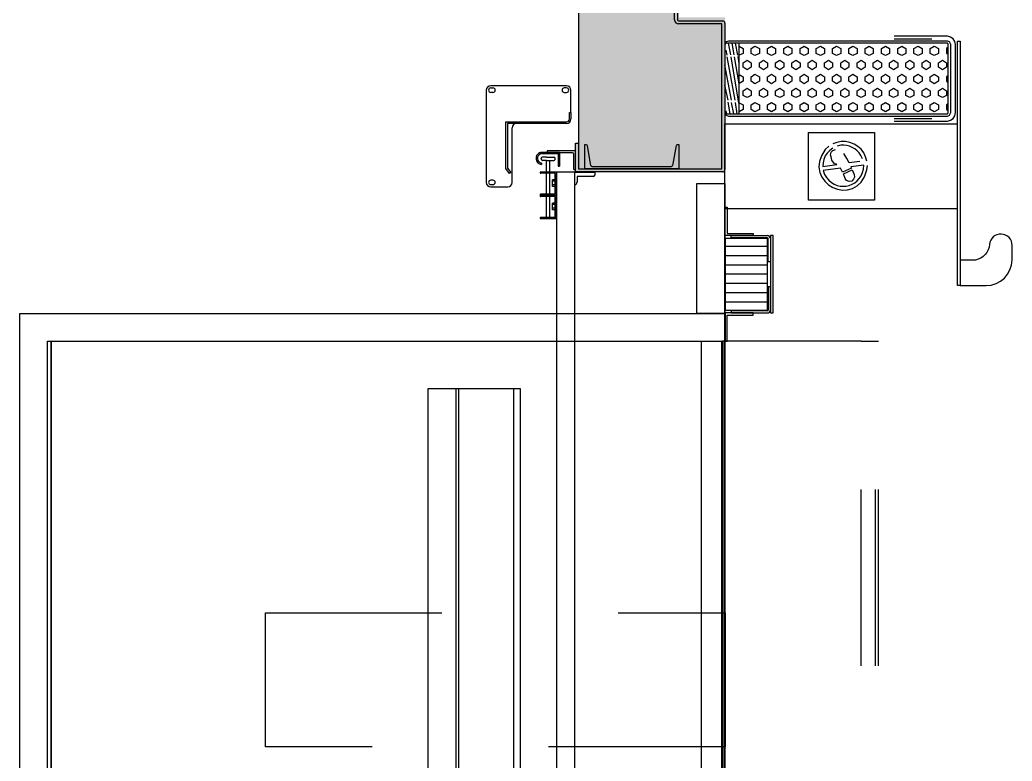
# Model space of a CAD drawing. Header units: inches. Extents: x 2743 to 10591, y -1604 to 5792.
# Drawn here: x 9719.9 to 9825.4, y 987.6 to 1066.4 of the extents above; entities that cross this region are included whole.
import ezdxf

# ---------------------------------------------------------------- set-up
doc = ezdxf.new("R2010")
doc.units = ezdxf.units.IN
doc.header["$LTSCALE"] = 0.1875
doc.header["$MEASUREMENT"] = 0
doc.linetypes.add('dash3', pattern=[200, 100, -100])
for name, color, linetype in [('1', 1, 'Continuous'), ('A-N-APP-SAN', 1, 'Continuous'), ('A-N-MUR-INT', 3, 'Continuous'), ('A-N-PORTE-EXT', 2, 'Continuous'), ('fill253', 253, 'Continuous'), ('PDF_Geometry', 7, 'Continuous'), ('S-N-ACIER', 4, 'Continuous')]:
    doc.layers.add(name, color=color, linetype=linetype)

msp = doc.modelspace()

# ---------------------------------------------------------------- hatches: boundary and pattern name
at = {"layer": 'fill253'}
h = msp.add_hatch(color=7, dxfattribs=at)
h.dxf.hatch_style = 1
edge = h.paths.add_edge_path()
edge.add_line((9789.96123, 1075.01459), (9789.97431, 1066.68405))
edge.add_line((9789.97431, 1066.68405), (9794.88162, 1066.68405))
edge.add_line((9794.88162, 1066.68405), (9794.89672, 1050.47954))
edge.add_arc((9794.66057, 1050.47932), 0.23616, -90.0156662, 0.0533973, ccw=False)
edge.add_line((9794.6605, 1050.24316), (9778.98942, 1050.24313))
edge.add_line((9778.98942, 1050.24313), (9778.98942, 1053.30954))
edge.add_line((9778.98942, 1053.30954), (9779.30438, 1053.30954))
edge.add_line((9779.30438, 1053.30954), (9779.3046, 1069.407))
edge.add_line((9779.3046, 1069.407), (9789.72526, 1074.03034))
edge.add_line((9789.72526, 1074.03034), (9789.72526, 1075.01459))
edge.add_line((9789.72526, 1075.01459), (9789.96123, 1075.01459))

# ---------------------------------------------------------------- linework, layer by layer
at = {"color": 7}
for p, q in [((9778.94209, 1050.22924), (9776.9736, 1050.22924)), ((9776.9736, 1050.22924), (9776.9736, 942.22832)), ((9778.94209, 942.22832), (9778.94209, 1050.22924))]:
    msp.add_line(p, q, dxfattribs=at)
for points in [[(9789.97431, 1053.15651), (9789.97431, 1050.5581), (9779.97435, 1050.5581), (9779.97435, 1053.15651), (9780.09507, 1053.15651, -0.366587783), (9780.23316, 1053.03955), (9780.55966, 1051.08231, 0.366587783), (9780.89502, 1050.79826), (9789.05363, 1050.79826, 0.366587783), (9789.38899, 1051.08231), (9789.7155, 1053.03955, -0.366587783), (9789.85359, 1053.15651)], [(9778.98942, 1052.49065), (9775.99731, 1052.49065), (9775.99731, 1052.39616, 0.414213562), (9776.0918, 1052.30168), (9778.65045, 1052.30168, -0.414213562), (9778.80045, 1052.15168), (9778.80045, 1050.57727, 0.414213562), (9778.89494, 1050.48279), (9778.98942, 1050.48279)]]:
    msp.add_lwpolyline(points, format="xyb", close=True)
at = {"layer": '1', "color": 7}
for p, q in [((9777.27912, 1052.30168), (9775.2944, 1052.30168)), ((9775.34472, 1051.6374), (9775.34472, 1051.64949)), ((9775.4549, 1052.18641), (9777.16476, 1052.18641)), ((9775.91422, 1051.81864), (9775.51388, 1051.81864)), ((9775.91422, 1051.81864), (9776.2767, 1051.81864)), ((9776.2767, 1051.81864), (9776.67703, 1051.81864)), ((9776.84619, 1051.6374), (9776.84619, 1051.64949)), ((9777.16476, 1052.18641), (9777.16476, 1050.83631)), ((9777.27912, 1052.30168), (9777.27912, 1050.83631)), ((9775.39723, 1051.17891), (9775.39723, 1051.04374)), ((9775.91422, 1051.45616), (9775.52596, 1051.45616)), ((9775.91422, 1050.22924), (9775.91422, 1051.45616)), ((9775.91422, 1051.45616), (9776.2767, 1051.45616)), ((9776.2767, 1050.22924), (9776.2767, 1051.45616)), ((9776.2767, 1051.45616), (9776.66495, 1051.45616)), ((9777.16476, 1050.83631), (9777.27912, 1050.83631)), ((9776.88298, 1050.22924), (9775.30794, 1050.22924)), ((9776.76215, 1050.10841), (9775.30794, 1050.10841)), ((9775.91422, 1047.86674), (9775.91422, 1050.10841)), ((9776.2767, 1047.86674), (9776.2767, 1050.10841)), ((9776.85277, 1047.95736), (9776.85277, 1050.01779)), ((9776.9736, 1047.83653), (9776.9736, 1050.13862)), ((9778.94209, 1048.86147), (9778.94209, 1050.22924)), ((9778.94209, 1050.22924), (9781.03717, 1050.22802)), ((9780.89285, 1049.73893), (9779.17115, 1049.73893)), ((9779.17115, 1049.73893), (9779.17115, 1049.20627)), ((9781.03717, 1050.22802), (9781.03717, 1049.88902)), ((9776.85277, 1049.40921), (9776.56925, 1049.40921)), ((9776.56925, 1048.70438), (9776.56925, 1049.40921)), ((9776.85277, 1049.25616), (9776.56925, 1049.25616)), ((9776.85277, 1048.85743), (9776.56925, 1048.85743)), ((9776.85277, 1048.70438), (9776.56925, 1048.70438)), ((9779.02987, 1048.86147), (9778.94209, 1048.86147)), ((9779.17115, 1049.20627), (9779.02987, 1048.86147)), ((9776.76215, 1047.86674), (9775.30794, 1047.86674)), ((9776.88298, 1047.74591), (9775.30794, 1047.74591)), ((9776.88298, 1047.74591), (9775.30794, 1047.74591)), ((9776.76215, 1047.62508), (9775.30794, 1047.62508)), ((9775.91422, 1045.38341), (9775.91422, 1047.62508)), ((9776.2767, 1045.38341), (9776.2767, 1047.62508)), ((9776.85277, 1045.47403), (9776.85277, 1047.53446)), ((9776.9736, 1045.35321), (9776.9736, 1047.65529)), ((9776.85277, 1046.92588), (9776.56925, 1046.92588)), ((9776.56925, 1046.22106), (9776.56925, 1046.92588)), ((9776.85277, 1046.77283), (9776.56925, 1046.77283)), ((9776.85277, 1046.3741), (9776.56925, 1046.3741)), ((9776.76215, 1045.38341), (9775.30794, 1045.38341)), ((9776.88298, 1045.26258), (9775.30794, 1045.26258)), ((9776.85277, 1046.22106), (9776.56925, 1046.22106))]:
    msp.add_line(p, q, dxfattribs=at)
for centre, radius, start, end in [((9775.51613, 1051.68712), 0.71537, 155.1313079, 217.5925682), ((9775.47397, 1051.60921), 0.71537, 104.5378837, 148.0316541), ((9775.4549, 1051.683), 0.50738, 110.5508544, 263.4728886), ((9775.45295, 1051.6123), 0.57411, 90, 108.0733809), ((9775.51388, 1051.64949), 0.16916, 89.99999, 179.9999993), ((9775.52596, 1051.6374), 0.18124, 179.9999993, 269.999995), ((9776.66495, 1051.6374), 0.18124, 269.999995, 359.9999975), ((9776.67703, 1051.64949), 0.16916, 359.9999975, 89.99999), ((9775.4549, 1051.75679), 0.71537, 225.0263412, 265.3756564), ((9775.30794, 1050.16882), 0.06041, 89.99999, 269.999995), ((9776.76215, 1050.01779), 0.09062, 359.9999975, 89.99999), ((9776.88298, 1050.13862), 0.09062, 359.9999975, 89.99999), ((9780.88696, 1049.88902), 0.15021, 272.2456658, 360), ((9775.30794, 1047.80632), 0.06041, 89.99999, 269.999995), ((9775.30794, 1047.68549), 0.06041, 89.99999, 269.999995), ((9776.76215, 1047.95736), 0.09062, 269.999995, 359.9999975), ((9776.76215, 1047.53446), 0.09062, 359.9999975, 89.99999), ((9776.88298, 1047.83653), 0.09062, 269.999995, 359.9999975), ((9776.88298, 1047.65529), 0.09062, 359.9999975, 89.99999), ((9775.30794, 1045.323), 0.06041, 89.99999, 269.999995), ((9776.76215, 1045.47403), 0.09062, 269.999995, 359.9999975), ((9776.88298, 1045.35321), 0.09062, 269.999995, 359.9999975)]:
    msp.add_arc(centre, radius, start, end, dxfattribs=at)
at = {"layer": 'A-N-APP-SAN', "color": 7}
for p, q in [((9791.88807, 1049.00235), (9794.88019, 1049.00235)), ((9791.88807, 1035.18037), (9791.88807, 1049.00235)), ((9794.88019, 1049.00235), (9794.88019, 1035.18037)), ((9794.88807, 1043.46775), (9794.88807, 1046.47956)), ((9794.88807, 1046.47956), (9795.12429, 1046.47956)), ((9795.12429, 1046.47956), (9795.12429, 1043.70397)), ((9797.88019, 1043.46775), (9794.88807, 1043.46775)), ((9795.12429, 1043.70397), (9797.88019, 1043.70397)), ((9795.53232, 1043.46775), (9799.40302, 1043.46775)), ((9795.53232, 1043.23153), (9795.53232, 1043.46775)), ((9799.40302, 1043.23153), (9795.53232, 1043.23153)), ((9797.88019, 1043.70397), (9797.88019, 1043.46775)), ((9799.48176, 1040.67248), (9799.48176, 1043.15279)), ((9799.71798, 1043.46775), (9799.71798, 1035.23942)), ((9800.01325, 1043.46775), (9799.71798, 1043.46775)), ((9799.71798, 1043.15279), (9799.71798, 1040.67248)), ((9800.01325, 1035.23942), (9800.01325, 1043.46775)), ((9799.71798, 1040.67248), (9799.48176, 1040.67248)), ((9799.71798, 1038.03469), (9799.48176, 1038.03469)), ((9799.48176, 1038.03469), (9799.48176, 1035.55438)), ((9799.71798, 1035.55438), (9799.71798, 1038.03469)), ((9794.88019, 1035.18037), (9791.88807, 1035.18037)), ((9797.88019, 1035.23942), (9794.88807, 1035.23942)), ((9794.88807, 1035.23942), (9794.88807, 1032.22762)), ((9795.12429, 1032.22762), (9795.12429, 1035.0032)), ((9795.12429, 1035.0032), (9797.88019, 1035.0032)), ((9799.40302, 1035.47564), (9795.53232, 1035.47564)), ((9795.53232, 1035.47564), (9795.53232, 1035.23942)), ((9795.53232, 1035.23942), (9799.40302, 1035.23942)), ((9797.88019, 1035.0032), (9797.88019, 1035.23942)), ((9799.71798, 1035.23942), (9800.01325, 1035.23942)), ((9794.88807, 1032.22762), (9795.12429, 1032.22762))]:
    msp.add_line(p, q, dxfattribs=at)
for centre, radius, start, end in [((9799.40302, 1043.15279), 0.31496, 0, 89.9999975), ((9799.40302, 1043.15279), 0.07874, 0, 89.9999975), ((9799.40302, 1035.55438), 0.31496, 270.0000025, 0), ((9799.40302, 1035.55438), 0.07874, 270.0000025, 360)]:
    msp.add_arc(centre, radius, start, end, dxfattribs=at)
at = {"layer": 'A-N-MUR-INT', "color": 7}
msp.add_line((9779.3046, 1069.407), (9779.3046, 1053.30954), dxfattribs=at)
at = {"layer": 'A-N-PORTE-EXT', "color": 7}
for p, q in [((9778.04374, 1059.40182), (9769.98864, 1059.40182)), ((9769.98864, 1059.1656), (9770.22486, 1059.1656)), ((9778.04374, 1059.1656), (9777.80752, 1059.1656)), ((9769.5162, 1058.92938), (9769.5162, 1049.12429)), ((9770.22486, 1058.69316), (9769.98864, 1058.69316)), ((9777.80752, 1058.69316), (9778.04374, 1058.69316)), ((9778.51618, 1056.55199), (9778.51618, 1058.92938)), ((9778.3587, 1055.87427), (9778.3587, 1056.55199)), ((9778.3587, 1056.55199), (9778.51618, 1056.55199)), ((9778.51618, 1056.55199), (9778.51618, 1055.87427)), ((9771.59691, 1050.58493), (9771.59691, 1055.55931)), ((9771.59691, 1055.55931), (9772.73864, 1055.55931)), ((9772.73864, 1055.40183), (9771.75439, 1055.40183)), ((9771.75439, 1055.40183), (9771.75439, 1050.63806)), ((9772.2662, 1049.12429), (9772.2662, 1054.92939)), ((9772.73864, 1055.55931), (9778.04374, 1055.55931)), ((9778.04374, 1055.40183), (9772.73864, 1055.40183)), ((9771.98342, 1050.0773), (9771.59691, 1050.58493)), ((9771.75439, 1050.63806), (9772.10872, 1050.17269)), ((9772.10872, 1050.17269), (9771.98342, 1050.0773)), ((9794.88018, 941.97637), (9794.88019, 1050.47935)), ((9770.22486, 1049.36051), (9769.98864, 1049.36051)), ((9769.98864, 1048.88807), (9770.22486, 1048.88807)), ((9769.98864, 1048.65185), (9771.79376, 1048.65185)), ((9799.40302, 1043.15279), (9794.88807, 1043.15279)), ((9794.88807, 1043.15279), (9794.88807, 1035.55438)), ((9799.40302, 1035.55438), (9799.40302, 1043.15279)), ((9799.40302, 1042.30634), (9794.88807, 1042.30634)), ((9799.40302, 1041.32209), (9794.88807, 1041.32209)), ((9799.40302, 1040.33784), (9794.88807, 1040.33784)), ((9799.40302, 1039.35359), (9794.88807, 1039.35359)), ((9799.40302, 1038.36934), (9794.88807, 1038.36934)), ((9799.40302, 1037.38509), (9794.88807, 1037.38509)), ((9799.40302, 1036.40084), (9794.88807, 1036.40084)), ((9719.93546, 1035.18037), (9794.88019, 1035.18037)), ((9719.93546, 957.27501), (9719.93546, 1035.18037)), ((9794.88807, 1035.55438), (9799.40302, 1035.55438)), ((9722.88821, 960.22776), (9722.88821, 1032.22762)), ((9722.88821, 1032.22762), (9723.26345, 1032.22762)), ((9723.26345, 1032.22762), (9723.31477, 1032.22762)), ((9723.26345, 960.22776), (9723.26345, 1032.22762)), ((9723.31477, 960.22776), (9723.31477, 1032.22762)), ((9723.31477, 1032.22762), (9794.562, 1032.22762)), ((9792.38807, 960.22776), (9792.38807, 1032.22762)), ((9794.562, 960.22776), (9794.562, 1032.22762)), ((9794.562, 1032.22762), (9794.63578, 1032.22762)), ((9794.76598, 1032.22762), (9794.63578, 1032.22762)), ((9794.63578, 960.22776), (9794.63578, 1032.22762)), ((9794.63578, 960.22776), (9794.63578, 1032.22762)), ((9794.76598, 1032.22762), (9794.76598, 960.22776)), ((9794.76598, 1032.22762), (9794.88807, 1032.22762)), ((9794.88807, 960.22776), (9794.88807, 1032.22762)), ((9763.32102, 1027.22763), (9773.10242, 1027.22763)), ((9763.32102, 965.22775), (9763.32102, 1027.22763)), ((9766.26924, 1027.22763), (9766.26924, 965.22775)), ((9766.54791, 1027.22763), (9766.54791, 965.22775)), ((9772.40295, 1027.22763), (9772.40295, 965.22775)), ((9773.10242, 1027.22763), (9773.10242, 965.22775))]:
    msp.add_line(p, q, dxfattribs=at)
at = {"layer": 'A-N-PORTE-EXT', "color": 7, "linetype": 'dash3'}
for p, q in [((9809.36012, 1032.22762), (9794.88807, 1032.22762)), ((9809.36012, 960.22776), (9809.36012, 1032.22762)), ((9809.36012, 1032.22762), (9810.89853, 1032.22762)), ((9810.89853, 960.22776), (9810.89853, 1032.22762)), ((9810.89853, 1032.22762), (9811.18691, 1032.22762)), ((9811.18691, 960.22776), (9811.18691, 1032.22762)), ((9746.0299, 1003.35366), (9794.88807, 1003.35366)), ((9746.0299, 989.10172), (9746.0299, 1003.35366)), ((9794.88807, 1003.35366), (9794.88807, 989.10172)), ((9794.88807, 989.10172), (9746.0299, 989.10172))]:
    msp.add_line(p, q, dxfattribs=at)
at = {"layer": 'A-N-PORTE-EXT', "color": 7}
for centre, radius, start, end in [((9769.98864, 1058.92938), 0.47244, 90, 180), ((9769.98864, 1058.92938), 0.23622, 90, 270), ((9770.22486, 1058.92938), 0.23622, 270, 90), ((9777.80752, 1058.92938), 0.23622, 90, 270), ((9778.04374, 1058.92938), 0.47244, 0, 90), ((9778.04374, 1058.92938), 0.23622, 270, 90), ((9778.04374, 1055.87427), 0.31496, 270, 0), ((9778.04374, 1055.87427), 0.47244, 270, 0), ((9772.73864, 1054.92939), 0.47244, 90, 180), ((9769.98864, 1049.12429), 0.47244, 180, 270), ((9769.98864, 1049.12429), 0.23622, 90, 270), ((9770.22486, 1049.12429), 0.23622, 270, 90), ((9771.79376, 1049.12429), 0.47244, 270, 0)]:
    msp.add_arc(centre, radius, start, end, dxfattribs=at)
at = {"layer": 'PDF_Geometry', "color": 7, "lineweight": 25}
for points in [[(9812.88505, 1055.64883), (9818.52641, 1055.64883), (9818.85549, 1055.74285), (9819.13756, 1055.9309), (9819.3256, 1056.21297), (9819.37261, 1056.54204), (9819.37261, 1063.78179), (9819.3256, 1064.11087), (9819.13756, 1064.39294), (9818.85549, 1064.58098), (9818.52641, 1064.675), (9812.88505, 1064.675)], [(9812.88505, 1064.39294), (9816.88101, 1064.39294)], [(9794.87971, 1056.54204), (9795.02075, 1056.25998), (9795.2558, 1056.16595), (9818.52641, 1056.16595), (9818.76147, 1056.25998), (9818.9025, 1056.54204), (9818.9025, 1063.78179), (9818.76147, 1064.06386), (9818.52641, 1064.15788), (9795.2558, 1064.15788), (9795.02075, 1064.06386), (9794.87971, 1063.78179)], [(9794.87971, 1056.49503), (9794.92673, 1056.44802), (9795.02075, 1056.40101), (9818.52641, 1056.40101), (9818.57342, 1056.44802), (9818.62043, 1056.54204), (9818.62043, 1060.16192), (9818.62043, 1063.78179), (9818.57342, 1063.87581), (9818.52641, 1063.92282), (9795.02075, 1063.92282), (9794.92673, 1063.87581), (9794.87971, 1063.8288)], [(9795.49086, 1062.70053), (9795.2558, 1063.92282)], [(9795.86695, 1062.70053), (9795.63189, 1063.92282)], [(9796.24304, 1062.65352), (9796.00799, 1063.92282)], [(9796.38408, 1063.59374), (9796.80718, 1063.35869), (9796.80718, 1062.84156), (9796.38408, 1062.65352)], [(9818.62043, 1063.49972), (9818.43239, 1063.35869), (9818.43239, 1062.84156), (9818.62043, 1062.74754)], [(9795.11477, 1062.65352), (9795.02075, 1063.17064)], [(9795.96097, 1057.85836), (9795.11477, 1062.46547)], [(9796.38408, 1057.43526), (9796.33706, 1057.76434), (9795.53787, 1062.46547)], [(9796.38408, 1059.59778), (9795.91396, 1062.46547)], [(9796.38408, 1061.7603), (9796.29005, 1062.51248)], [(9795.58488, 1057.85836), (9794.87971, 1061.61927)], [(9796.38408, 1060.58502), (9796.80718, 1060.34996), (9796.80718, 1059.87985), (9796.38408, 1059.64479)], [(9818.62043, 1060.491), (9818.43239, 1060.34996), (9818.43239, 1059.87985), (9818.62043, 1059.73881)], [(9795.20879, 1057.85836), (9794.87971, 1059.45675)], [(9795.44385, 1056.40101), (9795.20879, 1057.67032)], [(9795.81994, 1056.40101), (9795.58488, 1057.62331)], [(9796.19603, 1056.40101), (9796.00799, 1057.62331)], [(9796.38408, 1057.57629), (9796.80718, 1057.38825), (9796.80718, 1056.87112), (9796.38408, 1056.63607)], [(9818.62043, 1057.48227), (9818.43239, 1057.38825), (9818.43239, 1056.87112), (9818.62043, 1056.7771)], [(9795.06776, 1056.40101), (9795.02075, 1056.73009)], [(9812.88505, 1055.9309), (9816.88101, 1055.9309)], [(9819.60767, 1046.32565), (9794.87971, 1046.32565), (9794.87971, 1055.36676), (9819.60767, 1055.36676)], [(9806.35048, 1052.75016), (9806.0214, 1052.51511), (9805.73933, 1052.23304), (9805.55128, 1051.95097), (9805.41025, 1051.57488), (9805.31623, 1051.19879), (9805.26922, 1050.8227), (9806.77358, 1051.01074), (9806.72657, 1051.05776), (9806.53852, 1051.10477), (9806.25645, 1051.48086), (9806.16243, 1051.85695), (9806.11542, 1052.04499), (9806.16243, 1052.32706), (9806.35048, 1052.51511), (9806.63254, 1052.60913)], [(9805.92737, 1052.98522), (9805.55128, 1052.60913)], [(9806.77358, 1053.36131), (9806.35048, 1053.22028)], [(9807.19668, 1053.07924), (9806.82059, 1052.98522)], [(9809.21817, 1051.33982), (9808.0899, 1051.19879), (9807.85484, 1051.6689), (9807.52576, 1052.18603)], [(9809.50024, 1051.62189), (9809.31219, 1051.99798)], [(9809.97035, 1051.38684), (9809.82931, 1051.85695)], [(9809.59426, 1050.54063), (9809.64127, 1050.96373), (9808.27794, 1050.77569), (9808.32495, 1050.63465), (9807.38473, 1050.21155), (9807.14967, 1050.63465), (9805.31623, 1050.3996), (9805.45726, 1049.9765)], [(9809.97035, 1050.44661), (9810.01736, 1050.91672)]]:
    msp.add_lwpolyline(points, dxfattribs=at)
for points in [[(9796.38408, 1056.54204), (9796.38408, 1063.87581), (9796.29005, 1063.92282), (9795.02075, 1063.92282), (9794.92673, 1063.87581), (9794.87971, 1063.78179), (9794.87971, 1056.54204), (9794.92673, 1056.44802), (9795.02075, 1056.40101), (9796.29005, 1056.40101), (9796.38408, 1056.44802)], [(9797.65338, 1062.84156), (9797.65338, 1063.35869), (9798.07648, 1063.59374), (9798.5466, 1063.35869), (9798.5466, 1062.84156), (9798.07648, 1062.60651)], [(9799.3928, 1062.84156), (9799.3928, 1063.35869), (9799.8159, 1063.59374), (9800.239, 1063.35869), (9800.239, 1062.84156), (9799.8159, 1062.60651)], [(9801.13222, 1062.84156), (9801.13222, 1063.35869), (9801.55532, 1063.59374), (9801.97842, 1063.35869), (9801.97842, 1062.84156), (9801.55532, 1062.60651)], [(9802.87164, 1062.84156), (9802.87164, 1063.35869), (9803.29474, 1063.59374), (9803.71784, 1063.35869), (9803.71784, 1062.84156), (9803.29474, 1062.60651)], [(9804.56405, 1062.84156), (9804.56405, 1063.35869), (9805.03416, 1063.59374), (9805.45726, 1063.35869), (9805.45726, 1062.84156), (9805.03416, 1062.60651)], [(9806.30347, 1062.84156), (9806.30347, 1063.35869), (9806.72657, 1063.59374), (9807.19668, 1063.35869), (9807.19668, 1062.84156), (9806.72657, 1062.60651)], [(9808.04288, 1062.84156), (9808.04288, 1063.35869), (9808.46599, 1063.59374), (9808.9361, 1063.35869), (9808.9361, 1062.84156), (9808.46599, 1062.60651)], [(9809.7823, 1062.84156), (9809.7823, 1063.35869), (9810.20541, 1063.59374), (9810.62851, 1063.35869), (9810.62851, 1062.84156), (9810.20541, 1062.60651)], [(9811.52172, 1062.84156), (9811.52172, 1063.35869), (9811.94482, 1063.59374), (9812.36793, 1063.35869), (9812.36793, 1062.84156), (9811.94482, 1062.60651)], [(9813.26114, 1062.84156), (9813.26114, 1063.35869), (9813.68424, 1063.59374), (9814.10734, 1063.35869), (9814.10734, 1062.84156), (9813.68424, 1062.60651)], [(9814.95355, 1062.84156), (9814.95355, 1063.35869), (9815.42366, 1063.59374), (9815.84676, 1063.35869), (9815.84676, 1062.84156), (9815.42366, 1062.60651)], [(9816.69297, 1062.84156), (9816.69297, 1063.35869), (9817.11607, 1063.59374), (9817.58618, 1063.35869), (9817.58618, 1062.84156), (9817.11607, 1062.60651)], [(9819.60767, 1038.14568), (9819.60767, 1064.15788), (9819.88974, 1064.15788), (9819.88974, 1038.14568)], [(9796.80718, 1061.38421), (9796.80718, 1061.85432), (9797.23028, 1062.13639), (9797.65338, 1061.85432), (9797.65338, 1061.38421), (9797.23028, 1061.10214)], [(9798.5466, 1061.38421), (9798.5466, 1061.85432), (9798.9697, 1062.13639), (9799.3928, 1061.85432), (9799.3928, 1061.38421), (9798.9697, 1061.10214)], [(9800.239, 1061.38421), (9800.239, 1061.85432), (9800.70912, 1062.13639), (9801.13222, 1061.85432), (9801.13222, 1061.38421), (9800.70912, 1061.10214)], [(9801.97842, 1061.38421), (9801.97842, 1061.85432), (9802.40153, 1062.13639), (9802.87164, 1061.85432), (9802.87164, 1061.38421), (9802.40153, 1061.10214)], [(9803.71784, 1061.38421), (9803.71784, 1061.85432), (9804.14094, 1062.13639), (9804.56405, 1061.85432), (9804.56405, 1061.38421), (9804.14094, 1061.10214)], [(9805.45726, 1061.38421), (9805.45726, 1061.85432), (9805.88036, 1062.13639), (9806.30347, 1061.85432), (9806.30347, 1061.38421), (9805.88036, 1061.10214)], [(9807.19668, 1061.38421), (9807.19668, 1061.85432), (9807.61978, 1062.13639), (9808.04288, 1061.85432), (9808.04288, 1061.38421), (9807.61978, 1061.10214)], [(9808.9361, 1061.38421), (9808.9361, 1061.85432), (9809.3592, 1062.13639), (9809.7823, 1061.85432), (9809.7823, 1061.38421), (9809.3592, 1061.10214)], [(9810.62851, 1061.38421), (9810.62851, 1061.85432), (9811.09862, 1062.13639), (9811.52172, 1061.85432), (9811.52172, 1061.38421), (9811.09862, 1061.10214)], [(9812.36793, 1061.38421), (9812.36793, 1061.85432), (9812.79103, 1062.13639), (9813.26114, 1061.85432), (9813.26114, 1061.38421), (9812.79103, 1061.10214)], [(9814.10734, 1061.38421), (9814.10734, 1061.85432), (9814.53045, 1062.13639), (9814.95355, 1061.85432), (9814.95355, 1061.38421), (9814.53045, 1061.10214)], [(9815.84676, 1061.38421), (9815.84676, 1061.85432), (9816.26987, 1062.13639), (9816.69297, 1061.85432), (9816.69297, 1061.38421), (9816.26987, 1061.10214)], [(9817.58618, 1061.38421), (9817.58618, 1061.85432), (9818.00928, 1062.13639), (9818.43239, 1061.85432), (9818.43239, 1061.38421), (9818.00928, 1061.10214)], [(9797.65338, 1059.87985), (9797.65338, 1060.34996), (9798.07648, 1060.63203), (9798.5466, 1060.34996), (9798.5466, 1059.87985), (9798.07648, 1059.59778)], [(9799.3928, 1059.87985), (9799.3928, 1060.34996), (9799.8159, 1060.63203), (9800.239, 1060.34996), (9800.239, 1059.87985), (9799.8159, 1059.59778)], [(9801.13222, 1059.87985), (9801.13222, 1060.34996), (9801.55532, 1060.63203), (9801.97842, 1060.34996), (9801.97842, 1059.87985), (9801.55532, 1059.59778)], [(9802.87164, 1059.87985), (9802.87164, 1060.34996), (9803.29474, 1060.63203), (9803.71784, 1060.34996), (9803.71784, 1059.87985), (9803.29474, 1059.59778)], [(9804.56405, 1059.87985), (9804.56405, 1060.34996), (9805.03416, 1060.63203), (9805.45726, 1060.34996), (9805.45726, 1059.87985), (9805.03416, 1059.59778)], [(9806.30347, 1059.87985), (9806.30347, 1060.34996), (9806.72657, 1060.63203), (9807.19668, 1060.34996), (9807.19668, 1059.87985), (9806.72657, 1059.59778)], [(9808.04288, 1059.87985), (9808.04288, 1060.34996), (9808.46599, 1060.63203), (9808.9361, 1060.34996), (9808.9361, 1059.87985), (9808.46599, 1059.59778)], [(9809.7823, 1059.87985), (9809.7823, 1060.34996), (9810.20541, 1060.63203), (9810.62851, 1060.34996), (9810.62851, 1059.87985), (9810.20541, 1059.59778)], [(9811.52172, 1059.87985), (9811.52172, 1060.34996), (9811.94482, 1060.63203), (9812.36793, 1060.34996), (9812.36793, 1059.87985), (9811.94482, 1059.59778)], [(9813.26114, 1059.87985), (9813.26114, 1060.34996), (9813.68424, 1060.63203), (9814.10734, 1060.34996), (9814.10734, 1059.87985), (9813.68424, 1059.59778)], [(9814.95355, 1059.87985), (9814.95355, 1060.34996), (9815.42366, 1060.63203), (9815.84676, 1060.34996), (9815.84676, 1059.87985), (9815.42366, 1059.59778)], [(9816.69297, 1059.87985), (9816.69297, 1060.34996), (9817.11607, 1060.63203), (9817.58618, 1060.34996), (9817.58618, 1059.87985), (9817.11607, 1059.59778)], [(9796.80718, 1058.37549), (9796.80718, 1058.8456), (9797.23028, 1059.12767), (9797.65338, 1058.8456), (9797.65338, 1058.37549), (9797.23028, 1058.14043)], [(9798.5466, 1058.37549), (9798.5466, 1058.8456), (9798.9697, 1059.12767), (9799.3928, 1058.8456), (9799.3928, 1058.37549), (9798.9697, 1058.14043)], [(9800.239, 1058.37549), (9800.239, 1058.8456), (9800.70912, 1059.12767), (9801.13222, 1058.8456), (9801.13222, 1058.37549), (9800.70912, 1058.14043)], [(9801.97842, 1058.37549), (9801.97842, 1058.8456), (9802.40153, 1059.12767), (9802.87164, 1058.8456), (9802.87164, 1058.37549), (9802.40153, 1058.14043)], [(9803.71784, 1058.37549), (9803.71784, 1058.8456), (9804.14094, 1059.12767), (9804.56405, 1058.8456), (9804.56405, 1058.37549), (9804.14094, 1058.14043)], [(9805.45726, 1058.37549), (9805.45726, 1058.8456), (9805.88036, 1059.12767), (9806.30347, 1058.8456), (9806.30347, 1058.37549), (9805.88036, 1058.14043)], [(9807.19668, 1058.37549), (9807.19668, 1058.8456), (9807.61978, 1059.12767), (9808.04288, 1058.8456), (9808.04288, 1058.37549), (9807.61978, 1058.14043)], [(9808.9361, 1058.37549), (9808.9361, 1058.8456), (9809.3592, 1059.12767), (9809.7823, 1058.8456), (9809.7823, 1058.37549), (9809.3592, 1058.14043)], [(9810.62851, 1058.37549), (9810.62851, 1058.8456), (9811.09862, 1059.12767), (9811.52172, 1058.8456), (9811.52172, 1058.37549), (9811.09862, 1058.14043)], [(9812.36793, 1058.37549), (9812.36793, 1058.8456), (9812.79103, 1059.12767), (9813.26114, 1058.8456), (9813.26114, 1058.37549), (9812.79103, 1058.14043)], [(9814.10734, 1058.37549), (9814.10734, 1058.8456), (9814.53045, 1059.12767), (9814.95355, 1058.8456), (9814.95355, 1058.37549), (9814.53045, 1058.14043)], [(9815.84676, 1058.37549), (9815.84676, 1058.8456), (9816.26987, 1059.12767), (9816.69297, 1058.8456), (9816.69297, 1058.37549), (9816.26987, 1058.14043)], [(9817.58618, 1058.37549), (9817.58618, 1058.8456), (9818.00928, 1059.12767), (9818.43239, 1058.8456), (9818.43239, 1058.37549), (9818.00928, 1058.14043)], [(9797.65338, 1056.87112), (9797.65338, 1057.38825), (9798.07648, 1057.62331), (9798.5466, 1057.38825), (9798.5466, 1056.87112), (9798.07648, 1056.63607)], [(9799.3928, 1056.87112), (9799.3928, 1057.38825), (9799.8159, 1057.62331), (9800.239, 1057.38825), (9800.239, 1056.87112), (9799.8159, 1056.63607)], [(9801.13222, 1056.87112), (9801.13222, 1057.38825), (9801.55532, 1057.62331), (9801.97842, 1057.38825), (9801.97842, 1056.87112), (9801.55532, 1056.63607)], [(9802.87164, 1056.87112), (9802.87164, 1057.38825), (9803.29474, 1057.62331), (9803.71784, 1057.38825), (9803.71784, 1056.87112), (9803.29474, 1056.63607)], [(9804.56405, 1056.87112), (9804.56405, 1057.38825), (9805.03416, 1057.62331), (9805.45726, 1057.38825), (9805.45726, 1056.87112), (9805.03416, 1056.63607)], [(9806.30347, 1056.87112), (9806.30347, 1057.38825), (9806.72657, 1057.62331), (9807.19668, 1057.38825), (9807.19668, 1056.87112), (9806.72657, 1056.63607)], [(9808.04288, 1056.87112), (9808.04288, 1057.38825), (9808.46599, 1057.62331), (9808.9361, 1057.38825), (9808.9361, 1056.87112), (9808.46599, 1056.63607)], [(9809.7823, 1056.87112), (9809.7823, 1057.38825), (9810.20541, 1057.62331), (9810.62851, 1057.38825), (9810.62851, 1056.87112), (9810.20541, 1056.63607)], [(9811.52172, 1056.87112), (9811.52172, 1057.38825), (9811.94482, 1057.62331), (9812.36793, 1057.38825), (9812.36793, 1056.87112), (9811.94482, 1056.63607)], [(9813.26114, 1056.87112), (9813.26114, 1057.38825), (9813.68424, 1057.62331), (9814.10734, 1057.38825), (9814.10734, 1056.87112), (9813.68424, 1056.63607)], [(9814.95355, 1056.87112), (9814.95355, 1057.38825), (9815.42366, 1057.62331), (9815.84676, 1057.38825), (9815.84676, 1056.87112), (9815.42366, 1056.63607)], [(9816.69297, 1056.87112), (9816.69297, 1057.38825), (9817.11607, 1057.62331), (9817.58618, 1057.38825), (9817.58618, 1056.87112), (9817.11607, 1056.63607)], [(9803.76485, 1054.44257), (9810.76954, 1054.44257), (9810.76954, 1047.24984), (9803.76485, 1047.24984)], [(9808.60702, 1049.9765), (9808.65403, 1049.69443), (9808.56001, 1049.45937), (9808.37196, 1049.27133), (9808.0899, 1049.22431), (9807.80783, 1049.31834), (9807.66679, 1049.55339), (9807.47875, 1050.02351), (9808.41897, 1050.44661)]]:
    msp.add_lwpolyline(points, close=True, dxfattribs=at)
msp.add_lwpolyline([(9819.88974, 1038.14568), (9822.63483, 1038.14568, 0.412347204), (9825.3941, 1040.88741), (9825.40995, 1042.41111, 0.964952252), (9822.99957, 1042.52224, -0.338477073), (9821.50893, 1040.87153), (9819.88974, 1040.87153)], format="xyb", dxfattribs=at)
for points in [[(9809.82931, 1051.85695), (9809.45479, 1053.02675), (9807.96532, 1053.75777), (9806.77358, 1053.36131)], [(9809.31219, 1051.99798), (9808.90397, 1052.74155), (9808.02878, 1053.15211), (9807.19668, 1053.07924)], [(9805.55128, 1052.60913), (9802.87712, 1049.10209), (9808.86323, 1046.1388), (9809.97035, 1050.44661)], [(9805.45726, 1049.9765), (9806.51267, 1047.9981), (9809.2119, 1048.45176), (9809.59426, 1050.54063)]]:
    msp.add_open_spline(points, degree=3, dxfattribs=at)
at = {"layer": 'S-N-ACIER', "color": 7}
for p, q in [((9789.52457, 1066.4085), (9789.52457, 1069.77242)), ((9789.83953, 1069.77242), (9789.83953, 1066.4085)), ((9789.95764, 1066.29039), (9794.6428, 1066.29032)), ((9794.56407, 1065.97536), (9789.95764, 1065.97543)), ((9794.56523, 1050.55809), (9794.56407, 1065.97536)), ((9794.87902, 1066.05426), (9794.88019, 1050.47951)), ((9778.98942, 1050.24313), (9778.98942, 1053.30954)), ((9778.98942, 1053.30954), (9779.30438, 1053.30954)), ((9779.30438, 1053.30954), (9779.30438, 1050.55809)), ((9779.30438, 1050.55809), (9794.56523, 1050.55809)), ((9794.64397, 1050.24313), (9778.98942, 1050.24313))]:
    msp.add_line(p, q, dxfattribs=at)
for centre, radius, start, end in [((9789.95764, 1066.4085), 0.43307, 180.0000077, 269.9991647), ((9789.95764, 1066.4085), 0.11811, 180, 269.999157), ((9794.6428, 1066.0541), 0.23622, 0.0377308, 89.999157), ((9794.64397, 1050.47935), 0.23622, 270, 0.0377308)]:
    msp.add_arc(centre, radius, start, end, dxfattribs=at)

doc.saveas('drawing.dxf')
